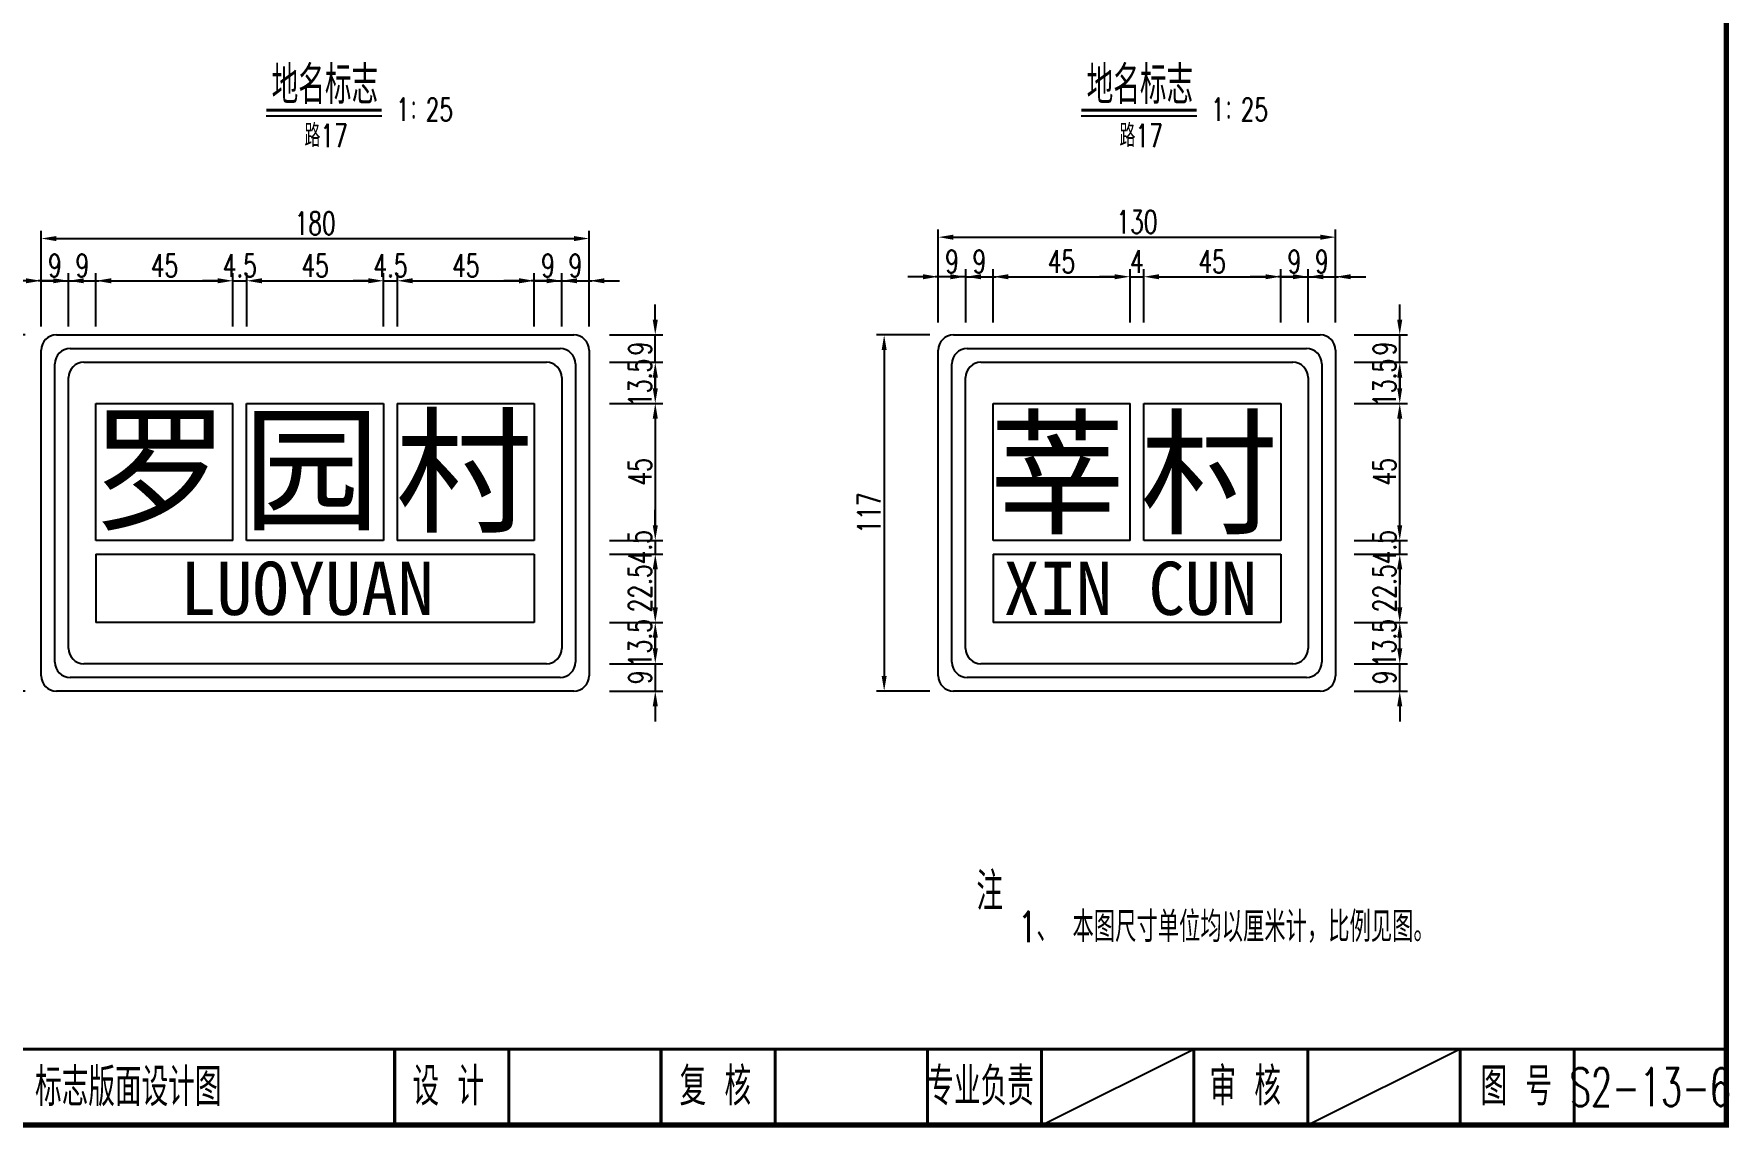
# Model space of a CAD drawing. Extents: x 9922 to 15217, y 1175 to 2938.
# Drawn here: x 13777.2 to 13999.9, y 1353.9 to 1497.5 of the extents above; entities that cross this region are included whole.
import ezdxf
from ezdxf.enums import TextEntityAlignment as Align

# ---------------------------------------------------------------- set-up
doc = ezdxf.new("R2010")
doc.units = 0
doc.header["$LTSCALE"] = 5
doc.header["$PDMODE"] = 32
doc.header["$PDSIZE"] = 0.3
doc.layers.get('0').update_dxf_attribs({"linetype": 'CONTINUOUS'})
doc.layers.get('DEFPOINTS').update_dxf_attribs({"linetype": 'CONTINUOUS'})
for name, color, linetype in [('交通标志', 7, 'CONTINUOUS'), ('图框', 7, 'CONTINUOUS'), ('尺寸标注', 4, 'CONTINUOUS'), ('文字', 7, 'CONTINUOUS'), ('文字字符', 7, 'CONTINUOUS'), ('文字框', 8, 'CONTINUOUS'), ('汉字', 7, 'CONTINUOUS')]:
    doc.layers.add(name, color=color, linetype=linetype)
doc.styles.add('ht', font='SIMHEI.TTF', dxfattribs={"width": 0.4})
doc.styles.get("Standard").update_dxf_attribs({"font": 'simplex1.shx', "width": 0.7, "bigfont": 'hztxt.shx'})
doc.dimstyles.new('比例1：25', dxfattribs={"dimtxt": 3, "dimasz": 2, "dimexe": 1, "dimexo": 1, "dimgap": 0.5, "dimtad": 1, "dimlfac": 2.5, "dimzin": 13, "dimdsep": 46, "dimtxsty": 'Standard', "dimcen": -0.09, "dimclrd": 256, "dimclre": 256, "dimclrt": 7, "dimaunit": 1, "dimadec": 0, "dimazin": 0, "dimtfac": 0.0005, "dimtix": 1, "dimtmove": 2, "dimatfit": 3, "dimfxl": 0, "dimtolj": 1, "dimtzin": 13, "dimarcsym": 0})

# ---------------------------------------------------------------- blocks, each defined once
blk = doc.blocks.new('series')
at = {"width": 0.75}
for tag, height, p in [('页码', 4, (-35, -19)), ('图名', 5, (-220, -282)), ('图号', 5, (-20, -282))]:
    blk.add_attdef(tag, text='', height=height, dxfattribs=at).set_placement(p, align=Align.MIDDLE_CENTER)
blk = doc.blocks.new('*D396')
at = {"layer": 'DEFPOINTS', "color": 0, "linetype": 'Continuous'}
for p in [(13780.15, 1457.96), (13770.06, 1411.16), (13780.15, 1411.16)]:
    blk.add_point(p, dxfattribs=at)
at = {"layer": '尺寸标注', "linetype": 'Continuous', "lineweight": -2}
for p, q in [((13776.06, 1457.96), (13769.06, 1457.96)), ((13770.06, 1455.96), (13770.06, 1413.16)), ((13776.06, 1411.16), (13769.06, 1411.16))]:
    blk.add_line(p, q, dxfattribs=at)
at = {"layer": '尺寸标注', "linetype": 'Continuous'}
for points in [[(13769.72, 1455.96), (13770.39, 1455.96), (13770.06, 1457.96)], [(13769.72, 1413.16), (13770.39, 1413.16), (13770.06, 1411.16)]]:
    blk.add_solid(points, dxfattribs=at)
at = {"layer": '尺寸标注', "color": 7, "linetype": 'Continuous', "insert": (13768.06, 1434.56), "char_height": 3, "attachment_point": 5, "rotation": 90}
blk.add_mtext('\\A1;117', dxfattribs=at)
blk = doc.blocks.new('*D397')
at = {"layer": 'DEFPOINTS', "color": 0, "linetype": 'Continuous'}
for p in [(13842.95, 1454.36), (13858.84, 1454.36), (13842.95, 1448.96)]:
    blk.add_point(p, dxfattribs=at)
at = {"layer": '尺寸标注', "linetype": 'Continuous', "lineweight": -2}
for p, q in [((13852.84, 1454.36), (13859.84, 1454.36)), ((13858.84, 1450.96), (13858.84, 1452.36)), ((13852.84, 1448.96), (13859.84, 1448.96))]:
    blk.add_line(p, q, dxfattribs=at)
at = {"layer": '尺寸标注', "linetype": 'Continuous'}
for points in [[(13858.51, 1452.36), (13859.18, 1452.36), (13858.84, 1454.36)], [(13858.51, 1450.96), (13859.18, 1450.96), (13858.84, 1448.96)]]:
    blk.add_solid(points, dxfattribs=at)
at = {"layer": '尺寸标注', "color": 7, "linetype": 'Continuous', "insert": (13856.84, 1451.66), "char_height": 3, "attachment_point": 5, "rotation": 90}
blk.add_mtext('\\A1;13.5', dxfattribs=at)
blk = doc.blocks.new('*D398')
at = {"layer": 'DEFPOINTS', "color": 0, "linetype": 'Continuous'}
for p in [(13842.99, 1457.96), (13858.84, 1457.96), (13842.99, 1454.36)]:
    blk.add_point(p, dxfattribs=at)
at = {"layer": '尺寸标注', "linetype": 'Continuous', "lineweight": -2}
for p, q in [((13858.84, 1459.96), (13858.84, 1461.96)), ((13852.84, 1457.96), (13859.84, 1457.96)), ((13858.84, 1454.36), (13858.84, 1457.96)), ((13852.84, 1454.36), (13859.84, 1454.36)), ((13858.84, 1452.36), (13858.84, 1450.36))]:
    blk.add_line(p, q, dxfattribs=at)
at = {"layer": '尺寸标注', "linetype": 'Continuous'}
for points in [[(13858.51, 1459.96), (13859.18, 1459.96), (13858.84, 1457.96)], [(13858.51, 1452.36), (13859.18, 1452.36), (13858.84, 1454.36)]]:
    blk.add_solid(points, dxfattribs=at)
at = {"layer": '尺寸标注', "color": 7, "linetype": 'Continuous', "insert": (13856.84, 1456.16), "char_height": 3, "attachment_point": 5, "rotation": 90}
blk.add_mtext('\\A1;9', dxfattribs=at)
blk = doc.blocks.new('*D399')
at = {"layer": 'DEFPOINTS', "color": 0, "linetype": 'Continuous'}
for p in [(13842.95, 1448.96), (13842.95, 1430.96), (13858.84, 1430.96)]:
    blk.add_point(p, dxfattribs=at)
at = {"layer": '尺寸标注', "linetype": 'Continuous', "lineweight": -2}
for p, q in [((13852.84, 1448.96), (13859.84, 1448.96)), ((13858.84, 1446.96), (13858.84, 1432.96)), ((13852.84, 1430.96), (13859.84, 1430.96))]:
    blk.add_line(p, q, dxfattribs=at)
at = {"layer": '尺寸标注', "linetype": 'Continuous'}
for points in [[(13858.51, 1446.96), (13859.18, 1446.96), (13858.84, 1448.96)], [(13858.51, 1432.96), (13859.18, 1432.96), (13858.84, 1430.96)]]:
    blk.add_solid(points, dxfattribs=at)
at = {"layer": '尺寸标注', "color": 7, "linetype": 'Continuous', "insert": (13856.84, 1439.96), "char_height": 3, "attachment_point": 5, "rotation": 90}
blk.add_mtext('\\A1;45', dxfattribs=at)
blk = doc.blocks.new('*D400')
at = {"layer": 'DEFPOINTS', "color": 0, "linetype": 'Continuous'}
for p in [(13842.95, 1430.96), (13842.95, 1429.16), (13858.84, 1429.16)]:
    blk.add_point(p, dxfattribs=at)
at = {"layer": '尺寸标注', "linetype": 'Continuous', "lineweight": -2}
for p, q in [((13858.84, 1432.96), (13858.84, 1434.96)), ((13852.84, 1430.96), (13859.84, 1430.96)), ((13858.84, 1430.96), (13858.84, 1429.16)), ((13852.84, 1429.16), (13859.84, 1429.16)), ((13858.84, 1427.16), (13858.84, 1425.16))]:
    blk.add_line(p, q, dxfattribs=at)
at = {"layer": '尺寸标注', "linetype": 'Continuous'}
for points in [[(13858.51, 1432.96), (13859.18, 1432.96), (13858.84, 1430.96)], [(13858.51, 1427.16), (13859.18, 1427.16), (13858.84, 1429.16)]]:
    blk.add_solid(points, dxfattribs=at)
at = {"layer": '尺寸标注', "color": 7, "linetype": 'Continuous', "insert": (13856.84, 1430.06), "char_height": 3, "attachment_point": 5, "rotation": 90}
blk.add_mtext('\\A1;4.5', dxfattribs=at)
blk = doc.blocks.new('*D401')
at = {"layer": 'DEFPOINTS', "color": 0, "linetype": 'Continuous'}
for p in [(13842.95, 1429.16), (13842.95, 1420.16), (13858.84, 1420.16)]:
    blk.add_point(p, dxfattribs=at)
at = {"layer": '尺寸标注', "linetype": 'Continuous', "lineweight": -2}
for p, q in [((13852.84, 1429.16), (13859.84, 1429.16)), ((13858.84, 1427.16), (13858.84, 1422.16)), ((13852.84, 1420.16), (13859.84, 1420.16))]:
    blk.add_line(p, q, dxfattribs=at)
at = {"layer": '尺寸标注', "linetype": 'Continuous'}
for points in [[(13858.51, 1427.16), (13859.18, 1427.16), (13858.84, 1429.16)], [(13858.51, 1422.16), (13859.18, 1422.16), (13858.84, 1420.16)]]:
    blk.add_solid(points, dxfattribs=at)
at = {"layer": '尺寸标注', "color": 7, "linetype": 'Continuous', "insert": (13856.84, 1424.66), "char_height": 3, "attachment_point": 5, "rotation": 90}
blk.add_mtext('\\A1;22.5', dxfattribs=at)
blk = doc.blocks.new('*D402')
at = {"layer": 'DEFPOINTS', "color": 0, "linetype": 'Continuous'}
for p in [(13842.95, 1420.16), (13842.95, 1414.76), (13858.84, 1414.76)]:
    blk.add_point(p, dxfattribs=at)
at = {"layer": '尺寸标注', "linetype": 'Continuous', "lineweight": -2}
for p, q in [((13852.84, 1420.16), (13859.84, 1420.16)), ((13858.84, 1418.16), (13858.84, 1416.76)), ((13852.84, 1414.76), (13859.84, 1414.76))]:
    blk.add_line(p, q, dxfattribs=at)
at = {"layer": '尺寸标注', "linetype": 'Continuous'}
for points in [[(13858.51, 1418.16), (13859.18, 1418.16), (13858.84, 1420.16)], [(13858.51, 1416.76), (13859.18, 1416.76), (13858.84, 1414.76)]]:
    blk.add_solid(points, dxfattribs=at)
at = {"layer": '尺寸标注', "color": 7, "linetype": 'Continuous', "insert": (13856.84, 1417.46), "char_height": 3, "attachment_point": 5, "rotation": 90}
blk.add_mtext('\\A1;13.5', dxfattribs=at)
blk = doc.blocks.new('*D403')
at = {"layer": 'DEFPOINTS', "color": 0, "linetype": 'Continuous'}
for p in [(13843.07, 1414.76), (13843.07, 1411.16), (13858.84, 1411.16)]:
    blk.add_point(p, dxfattribs=at)
at = {"layer": '尺寸标注', "linetype": 'Continuous', "lineweight": -2}
for p, q in [((13858.84, 1416.76), (13858.84, 1418.76)), ((13852.84, 1414.76), (13859.84, 1414.76)), ((13858.84, 1414.76), (13858.84, 1411.16)), ((13852.84, 1411.16), (13859.84, 1411.16)), ((13858.84, 1409.16), (13858.84, 1407.16))]:
    blk.add_line(p, q, dxfattribs=at)
at = {"layer": '尺寸标注', "linetype": 'Continuous'}
for points in [[(13858.51, 1416.76), (13859.18, 1416.76), (13858.84, 1414.76)], [(13858.51, 1409.16), (13859.18, 1409.16), (13858.84, 1411.16)]]:
    blk.add_solid(points, dxfattribs=at)
at = {"layer": '尺寸标注', "color": 7, "linetype": 'Continuous', "insert": (13856.84, 1412.96), "char_height": 3, "attachment_point": 5, "rotation": 90}
blk.add_mtext('\\A1;9', dxfattribs=at)
blk = doc.blocks.new('*D404')
at = {"layer": 'DEFPOINTS', "color": 0, "linetype": 'Continuous'}
for p in [(13781.75, 1465.07), (13778.15, 1448.96), (13781.75, 1448.96)]:
    blk.add_point(p, dxfattribs=at)
at = {"layer": '尺寸标注', "linetype": 'Continuous', "lineweight": -2}
for p, q in [((13778.15, 1459.07), (13778.15, 1466.07)), ((13781.75, 1459.07), (13781.75, 1466.07)), ((13776.15, 1465.07), (13774.15, 1465.07)), ((13778.15, 1465.07), (13781.75, 1465.07)), ((13783.75, 1465.07), (13785.75, 1465.07))]:
    blk.add_line(p, q, dxfattribs=at)
at = {"layer": '尺寸标注', "linetype": 'Continuous'}
for points in [[(13776.15, 1465.4), (13776.15, 1464.74), (13778.15, 1465.07)], [(13783.75, 1465.4), (13783.75, 1464.74), (13781.75, 1465.07)]]:
    blk.add_solid(points, dxfattribs=at)
at = {"layer": '尺寸标注', "color": 7, "linetype": 'Continuous', "insert": (13779.95, 1467.07), "char_height": 3, "attachment_point": 5}
blk.add_mtext('\\A1;9', dxfattribs=at)
blk = doc.blocks.new('*D405')
at = {"layer": 'DEFPOINTS', "color": 0, "linetype": 'Continuous'}
for p in [(13785.35, 1465.07), (13781.75, 1449.05), (13785.35, 1448.96)]:
    blk.add_point(p, dxfattribs=at)
at = {"layer": '尺寸标注', "linetype": 'Continuous', "lineweight": -2}
for p, q in [((13781.75, 1459.07), (13781.75, 1466.07)), ((13785.35, 1459.07), (13785.35, 1466.07)), ((13779.75, 1465.07), (13777.75, 1465.07)), ((13781.75, 1465.07), (13785.35, 1465.07)), ((13787.35, 1465.07), (13789.35, 1465.07))]:
    blk.add_line(p, q, dxfattribs=at)
at = {"layer": '尺寸标注', "linetype": 'Continuous'}
for points in [[(13779.75, 1465.4), (13779.75, 1464.74), (13781.75, 1465.07)], [(13787.35, 1465.4), (13787.35, 1464.74), (13785.35, 1465.07)]]:
    blk.add_solid(points, dxfattribs=at)
at = {"layer": '尺寸标注', "color": 7, "linetype": 'Continuous', "insert": (13783.55, 1467.07), "char_height": 3, "attachment_point": 5}
blk.add_mtext('\\A1;9', dxfattribs=at)
blk = doc.blocks.new('*D406')
at = {"layer": 'DEFPOINTS', "color": 0, "linetype": 'Continuous'}
for p in [(13803.35, 1465.07), (13785.35, 1448.96), (13803.35, 1448.96)]:
    blk.add_point(p, dxfattribs=at)
at = {"layer": '尺寸标注', "linetype": 'Continuous', "lineweight": -2}
for p, q in [((13785.35, 1459.07), (13785.35, 1466.07)), ((13803.35, 1459.07), (13803.35, 1466.07)), ((13787.35, 1465.07), (13801.35, 1465.07))]:
    blk.add_line(p, q, dxfattribs=at)
at = {"layer": '尺寸标注', "linetype": 'Continuous'}
for points in [[(13787.35, 1465.4), (13787.35, 1464.74), (13785.35, 1465.07)], [(13801.35, 1465.4), (13801.35, 1464.74), (13803.35, 1465.07)]]:
    blk.add_solid(points, dxfattribs=at)
at = {"layer": '尺寸标注', "color": 7, "linetype": 'Continuous', "insert": (13794.35, 1467.07), "char_height": 3, "attachment_point": 5}
blk.add_mtext('\\A1;45', dxfattribs=at)
blk = doc.blocks.new('*D407')
at = {"layer": 'DEFPOINTS', "color": 0, "linetype": 'Continuous'}
for p in [(13805.15, 1465.07), (13803.35, 1448.96), (13805.15, 1448.96)]:
    blk.add_point(p, dxfattribs=at)
at = {"layer": '尺寸标注', "linetype": 'Continuous', "lineweight": -2}
for p, q in [((13803.35, 1459.07), (13803.35, 1466.07)), ((13805.15, 1459.07), (13805.15, 1466.07)), ((13801.35, 1465.07), (13799.35, 1465.07)), ((13803.35, 1465.07), (13805.15, 1465.07)), ((13807.15, 1465.07), (13809.15, 1465.07))]:
    blk.add_line(p, q, dxfattribs=at)
at = {"layer": '尺寸标注', "linetype": 'Continuous'}
for points in [[(13801.35, 1465.4), (13801.35, 1464.74), (13803.35, 1465.07)], [(13807.15, 1465.4), (13807.15, 1464.74), (13805.15, 1465.07)]]:
    blk.add_solid(points, dxfattribs=at)
at = {"layer": '尺寸标注', "color": 7, "linetype": 'Continuous', "insert": (13804.25, 1467.07), "char_height": 3, "attachment_point": 5}
blk.add_mtext('\\A1;4.5', dxfattribs=at)
blk = doc.blocks.new('*D408')
at = {"layer": 'DEFPOINTS', "color": 0, "linetype": 'Continuous'}
for p in [(13823.15, 1465.07), (13805.15, 1448.96), (13823.15, 1448.96)]:
    blk.add_point(p, dxfattribs=at)
at = {"layer": '尺寸标注', "linetype": 'Continuous', "lineweight": -2}
for p, q in [((13805.15, 1459.07), (13805.15, 1466.07)), ((13823.15, 1459.07), (13823.15, 1466.07)), ((13807.15, 1465.07), (13821.15, 1465.07))]:
    blk.add_line(p, q, dxfattribs=at)
at = {"layer": '尺寸标注', "linetype": 'Continuous'}
for points in [[(13807.15, 1465.4), (13807.15, 1464.74), (13805.15, 1465.07)], [(13821.15, 1465.4), (13821.15, 1464.74), (13823.15, 1465.07)]]:
    blk.add_solid(points, dxfattribs=at)
at = {"layer": '尺寸标注', "color": 7, "linetype": 'Continuous', "insert": (13814.15, 1467.07), "char_height": 3, "attachment_point": 5}
blk.add_mtext('\\A1;45', dxfattribs=at)
blk = doc.blocks.new('*D409')
at = {"layer": 'DEFPOINTS', "color": 0, "linetype": 'Continuous'}
for p in [(13824.95, 1465.07), (13823.15, 1448.96), (13824.95, 1448.96)]:
    blk.add_point(p, dxfattribs=at)
at = {"layer": '尺寸标注', "linetype": 'Continuous', "lineweight": -2}
for p, q in [((13823.15, 1459.07), (13823.15, 1466.07)), ((13824.95, 1459.07), (13824.95, 1466.07)), ((13821.15, 1465.07), (13819.15, 1465.07)), ((13823.15, 1465.07), (13824.95, 1465.07)), ((13826.95, 1465.07), (13828.95, 1465.07))]:
    blk.add_line(p, q, dxfattribs=at)
at = {"layer": '尺寸标注', "linetype": 'Continuous'}
for points in [[(13821.15, 1465.4), (13821.15, 1464.74), (13823.15, 1465.07)], [(13826.95, 1465.4), (13826.95, 1464.74), (13824.95, 1465.07)]]:
    blk.add_solid(points, dxfattribs=at)
at = {"layer": '尺寸标注', "color": 7, "linetype": 'Continuous', "insert": (13824.05, 1467.07), "char_height": 3, "attachment_point": 5}
blk.add_mtext('\\A1;4.5', dxfattribs=at)
blk = doc.blocks.new('*D410')
at = {"layer": 'DEFPOINTS', "color": 0, "linetype": 'Continuous'}
for p in [(13842.95, 1465.07), (13824.95, 1448.96), (13842.95, 1448.96)]:
    blk.add_point(p, dxfattribs=at)
at = {"layer": '尺寸标注', "linetype": 'Continuous', "lineweight": -2}
for p, q in [((13824.95, 1459.07), (13824.95, 1466.07)), ((13842.95, 1459.07), (13842.95, 1466.07)), ((13826.95, 1465.07), (13840.95, 1465.07))]:
    blk.add_line(p, q, dxfattribs=at)
at = {"layer": '尺寸标注', "linetype": 'Continuous'}
for points in [[(13826.95, 1465.4), (13826.95, 1464.74), (13824.95, 1465.07)], [(13840.95, 1465.4), (13840.95, 1464.74), (13842.95, 1465.07)]]:
    blk.add_solid(points, dxfattribs=at)
at = {"layer": '尺寸标注', "color": 7, "linetype": 'Continuous', "insert": (13833.95, 1467.07), "char_height": 3, "attachment_point": 5}
blk.add_mtext('\\A1;45', dxfattribs=at)
blk = doc.blocks.new('*D411')
at = {"layer": 'DEFPOINTS', "color": 0, "linetype": 'Continuous'}
for p in [(13846.55, 1465.07), (13842.95, 1448.96), (13846.55, 1448.96)]:
    blk.add_point(p, dxfattribs=at)
at = {"layer": '尺寸标注', "linetype": 'Continuous', "lineweight": -2}
for p, q in [((13842.95, 1459.07), (13842.95, 1466.07)), ((13846.55, 1459.07), (13846.55, 1466.07)), ((13840.95, 1465.07), (13838.95, 1465.07)), ((13842.95, 1465.07), (13846.55, 1465.07)), ((13848.55, 1465.07), (13850.55, 1465.07))]:
    blk.add_line(p, q, dxfattribs=at)
at = {"layer": '尺寸标注', "linetype": 'Continuous'}
for points in [[(13840.95, 1465.4), (13840.95, 1464.74), (13842.95, 1465.07)], [(13848.55, 1465.4), (13848.55, 1464.74), (13846.55, 1465.07)]]:
    blk.add_solid(points, dxfattribs=at)
at = {"layer": '尺寸标注', "color": 7, "linetype": 'Continuous', "insert": (13844.75, 1467.07), "char_height": 3, "attachment_point": 5}
blk.add_mtext('\\A1;9', dxfattribs=at)
blk = doc.blocks.new('*D412')
at = {"layer": 'DEFPOINTS', "color": 0, "linetype": 'Continuous'}
for p in [(13850.15, 1465.07), (13846.55, 1448.82), (13850.15, 1448.82)]:
    blk.add_point(p, dxfattribs=at)
at = {"layer": '尺寸标注', "linetype": 'Continuous', "lineweight": -2}
for p, q in [((13846.55, 1459.07), (13846.55, 1466.07)), ((13850.15, 1459.07), (13850.15, 1466.07)), ((13844.55, 1465.07), (13842.55, 1465.07)), ((13846.55, 1465.07), (13850.15, 1465.07)), ((13852.15, 1465.07), (13854.15, 1465.07))]:
    blk.add_line(p, q, dxfattribs=at)
at = {"layer": '尺寸标注', "linetype": 'Continuous'}
for points in [[(13844.55, 1465.4), (13844.55, 1464.74), (13846.55, 1465.07)], [(13852.15, 1465.4), (13852.15, 1464.74), (13850.15, 1465.07)]]:
    blk.add_solid(points, dxfattribs=at)
at = {"layer": '尺寸标注', "color": 7, "linetype": 'Continuous', "insert": (13848.35, 1467.07), "char_height": 3, "attachment_point": 5}
blk.add_mtext('\\A1;9', dxfattribs=at)
blk = doc.blocks.new('*D413')
at = {"layer": 'DEFPOINTS', "color": 0, "linetype": 'Continuous'}
for p in [(13850.15, 1470.62), (13778.15, 1448.98), (13850.15, 1448.98)]:
    blk.add_point(p, dxfattribs=at)
at = {"layer": '尺寸标注', "linetype": 'Continuous', "lineweight": -2}
for p, q in [((13778.15, 1464.62), (13778.15, 1471.62)), ((13780.15, 1470.62), (13848.15, 1470.62)), ((13850.15, 1464.62), (13850.15, 1471.62))]:
    blk.add_line(p, q, dxfattribs=at)
at = {"layer": '尺寸标注', "linetype": 'Continuous'}
for points in [[(13780.15, 1470.95), (13780.15, 1470.28), (13778.15, 1470.62)], [(13848.15, 1470.95), (13848.15, 1470.28), (13850.15, 1470.62)]]:
    blk.add_solid(points, dxfattribs=at)
at = {"layer": '尺寸标注', "color": 7, "linetype": 'Continuous', "insert": (13814.15, 1472.62), "char_height": 3, "attachment_point": 5}
blk.add_mtext('\\A1;180', dxfattribs=at)
blk = doc.blocks.new('*D414')
at = {"layer": 'DEFPOINTS', "color": 0, "linetype": 'Continuous'}
for p in [(13898.03, 1457.96), (13888.92, 1411.16), (13898.03, 1411.16)]:
    blk.add_point(p, dxfattribs=at)
at = {"layer": '尺寸标注', "linetype": 'Continuous', "lineweight": -2}
for p, q in [((13894.92, 1457.96), (13887.92, 1457.96)), ((13888.92, 1455.96), (13888.92, 1413.16)), ((13894.92, 1411.16), (13887.92, 1411.16))]:
    blk.add_line(p, q, dxfattribs=at)
at = {"layer": '尺寸标注', "linetype": 'Continuous'}
for points in [[(13888.59, 1455.96), (13889.25, 1455.96), (13888.92, 1457.96)], [(13888.59, 1413.16), (13889.25, 1413.16), (13888.92, 1411.16)]]:
    blk.add_solid(points, dxfattribs=at)
at = {"layer": '尺寸标注', "color": 7, "linetype": 'Continuous', "insert": (13886.92, 1434.56), "char_height": 3, "attachment_point": 5, "rotation": 90}
blk.add_mtext('\\A1;117', dxfattribs=at)
blk = doc.blocks.new('*D415')
at = {"layer": 'DEFPOINTS', "color": 0, "linetype": 'Continuous'}
for p in [(13896.03, 1465.6), (13896.03, 1452.36), (13899.63, 1452.36)]:
    blk.add_point(p, dxfattribs=at)
at = {"layer": '尺寸标注', "linetype": 'Continuous', "lineweight": -2}
for p, q in [((13896.03, 1459.6), (13896.03, 1466.6)), ((13899.63, 1459.6), (13899.63, 1466.6)), ((13894.03, 1465.6), (13892.03, 1465.6)), ((13899.63, 1465.6), (13896.03, 1465.6)), ((13901.63, 1465.6), (13903.63, 1465.6))]:
    blk.add_line(p, q, dxfattribs=at)
at = {"layer": '尺寸标注', "linetype": 'Continuous'}
for points in [[(13894.03, 1465.93), (13894.03, 1465.27), (13896.03, 1465.6)], [(13901.63, 1465.93), (13901.63, 1465.27), (13899.63, 1465.6)]]:
    blk.add_solid(points, dxfattribs=at)
at = {"layer": '尺寸标注', "color": 7, "linetype": 'Continuous', "insert": (13897.83, 1467.6), "char_height": 3, "attachment_point": 5}
blk.add_mtext('\\A1;9', dxfattribs=at)
blk = doc.blocks.new('*D416')
at = {"layer": 'DEFPOINTS', "color": 0, "linetype": 'Continuous'}
for p in [(13903.23, 1465.6), (13899.63, 1448.79), (13903.23, 1448.79)]:
    blk.add_point(p, dxfattribs=at)
at = {"layer": '尺寸标注', "linetype": 'Continuous', "lineweight": -2}
for p, q in [((13899.63, 1459.6), (13899.63, 1466.6)), ((13903.23, 1459.6), (13903.23, 1466.6)), ((13897.63, 1465.6), (13895.63, 1465.6)), ((13899.63, 1465.6), (13903.23, 1465.6)), ((13905.23, 1465.6), (13907.23, 1465.6))]:
    blk.add_line(p, q, dxfattribs=at)
at = {"layer": '尺寸标注', "linetype": 'Continuous'}
for points in [[(13897.63, 1465.93), (13897.63, 1465.27), (13899.63, 1465.6)], [(13905.23, 1465.93), (13905.23, 1465.27), (13903.23, 1465.6)]]:
    blk.add_solid(points, dxfattribs=at)
at = {"layer": '尺寸标注', "color": 7, "linetype": 'Continuous', "insert": (13901.43, 1467.6), "char_height": 3, "attachment_point": 5}
blk.add_mtext('\\A1;9', dxfattribs=at)
blk = doc.blocks.new('*D417')
at = {"layer": 'DEFPOINTS', "color": 0, "linetype": 'Continuous'}
for p in [(13921.23, 1465.6), (13903.23, 1448.96), (13921.23, 1448.96)]:
    blk.add_point(p, dxfattribs=at)
at = {"layer": '尺寸标注', "linetype": 'Continuous', "lineweight": -2}
for p, q in [((13903.23, 1459.6), (13903.23, 1466.6)), ((13921.23, 1459.6), (13921.23, 1466.6)), ((13905.23, 1465.6), (13919.23, 1465.6))]:
    blk.add_line(p, q, dxfattribs=at)
at = {"layer": '尺寸标注', "linetype": 'Continuous'}
for points in [[(13905.23, 1465.93), (13905.23, 1465.27), (13903.23, 1465.6)], [(13919.23, 1465.93), (13919.23, 1465.27), (13921.23, 1465.6)]]:
    blk.add_solid(points, dxfattribs=at)
at = {"layer": '尺寸标注', "color": 7, "linetype": 'Continuous', "insert": (13912.23, 1467.6), "char_height": 3, "attachment_point": 5}
blk.add_mtext('\\A1;45', dxfattribs=at)
blk = doc.blocks.new('*D418')
at = {"layer": 'DEFPOINTS', "color": 0, "linetype": 'Continuous'}
for p in [(13923.03, 1465.6), (13921.23, 1448.96), (13923.03, 1448.96)]:
    blk.add_point(p, dxfattribs=at)
at = {"layer": '尺寸标注', "linetype": 'Continuous', "lineweight": -2}
for p, q in [((13921.23, 1459.6), (13921.23, 1466.6)), ((13923.03, 1459.6), (13923.03, 1466.6)), ((13919.23, 1465.6), (13917.23, 1465.6)), ((13921.23, 1465.6), (13923.03, 1465.6)), ((13925.03, 1465.6), (13927.03, 1465.6))]:
    blk.add_line(p, q, dxfattribs=at)
at = {"layer": '尺寸标注', "linetype": 'Continuous'}
for points in [[(13919.23, 1465.93), (13919.23, 1465.27), (13921.23, 1465.6)], [(13925.03, 1465.93), (13925.03, 1465.27), (13923.03, 1465.6)]]:
    blk.add_solid(points, dxfattribs=at)
at = {"layer": '尺寸标注', "color": 7, "linetype": 'Continuous', "insert": (13922.13, 1467.6), "char_height": 3, "attachment_point": 5}
blk.add_mtext('\\A1;4', dxfattribs=at)
blk = doc.blocks.new('*D419')
at = {"layer": 'DEFPOINTS', "color": 0, "linetype": 'Continuous'}
for p in [(13941.03, 1465.6), (13923.03, 1448.96), (13941.03, 1448.96)]:
    blk.add_point(p, dxfattribs=at)
at = {"layer": '尺寸标注', "linetype": 'Continuous', "lineweight": -2}
for p, q in [((13923.03, 1459.6), (13923.03, 1466.6)), ((13941.03, 1459.6), (13941.03, 1466.6)), ((13925.03, 1465.6), (13939.03, 1465.6))]:
    blk.add_line(p, q, dxfattribs=at)
at = {"layer": '尺寸标注', "linetype": 'Continuous'}
for points in [[(13925.03, 1465.93), (13925.03, 1465.27), (13923.03, 1465.6)], [(13939.03, 1465.93), (13939.03, 1465.27), (13941.03, 1465.6)]]:
    blk.add_solid(points, dxfattribs=at)
at = {"layer": '尺寸标注', "color": 7, "linetype": 'Continuous', "insert": (13932.03, 1467.6), "char_height": 3, "attachment_point": 5}
blk.add_mtext('\\A1;45', dxfattribs=at)
blk = doc.blocks.new('*D420')
at = {"layer": 'DEFPOINTS', "color": 0, "linetype": 'Continuous'}
for p in [(13944.63, 1465.6), (13941.03, 1448.96), (13944.63, 1448.96)]:
    blk.add_point(p, dxfattribs=at)
at = {"layer": '尺寸标注', "linetype": 'Continuous', "lineweight": -2}
for p, q in [((13941.03, 1459.6), (13941.03, 1466.6)), ((13944.63, 1459.6), (13944.63, 1466.6)), ((13939.03, 1465.6), (13937.03, 1465.6)), ((13941.03, 1465.6), (13944.63, 1465.6)), ((13946.63, 1465.6), (13948.63, 1465.6))]:
    blk.add_line(p, q, dxfattribs=at)
at = {"layer": '尺寸标注', "linetype": 'Continuous'}
for points in [[(13939.03, 1465.93), (13939.03, 1465.27), (13941.03, 1465.6)], [(13946.63, 1465.93), (13946.63, 1465.27), (13944.63, 1465.6)]]:
    blk.add_solid(points, dxfattribs=at)
at = {"layer": '尺寸标注', "color": 7, "linetype": 'Continuous', "insert": (13942.83, 1467.6), "char_height": 3, "attachment_point": 5}
blk.add_mtext('\\A1;9', dxfattribs=at)
blk = doc.blocks.new('*D421')
at = {"layer": 'DEFPOINTS', "color": 0, "linetype": 'Continuous'}
for p in [(13948.23, 1465.6), (13944.63, 1448.86), (13948.23, 1448.86)]:
    blk.add_point(p, dxfattribs=at)
at = {"layer": '尺寸标注', "linetype": 'Continuous', "lineweight": -2}
for p, q in [((13944.63, 1459.6), (13944.63, 1466.6)), ((13948.23, 1459.6), (13948.23, 1466.6)), ((13942.63, 1465.6), (13940.63, 1465.6)), ((13944.63, 1465.6), (13948.23, 1465.6)), ((13950.23, 1465.6), (13952.23, 1465.6))]:
    blk.add_line(p, q, dxfattribs=at)
at = {"layer": '尺寸标注', "linetype": 'Continuous'}
for points in [[(13942.63, 1465.93), (13942.63, 1465.27), (13944.63, 1465.6)], [(13950.23, 1465.93), (13950.23, 1465.27), (13948.23, 1465.6)]]:
    blk.add_solid(points, dxfattribs=at)
at = {"layer": '尺寸标注', "color": 7, "linetype": 'Continuous', "insert": (13946.43, 1467.6), "char_height": 3, "attachment_point": 5}
blk.add_mtext('\\A1;9', dxfattribs=at)
blk = doc.blocks.new('*D422')
at = {"layer": 'DEFPOINTS', "color": 0, "linetype": 'Continuous'}
for p in [(13948.23, 1470.8), (13896.03, 1455.96), (13948.23, 1455.96)]:
    blk.add_point(p, dxfattribs=at)
at = {"layer": '尺寸标注', "linetype": 'Continuous', "lineweight": -2}
for p, q in [((13896.03, 1464.8), (13896.03, 1471.8)), ((13898.03, 1470.8), (13946.23, 1470.8)), ((13948.23, 1464.8), (13948.23, 1471.8))]:
    blk.add_line(p, q, dxfattribs=at)
at = {"layer": '尺寸标注', "linetype": 'Continuous'}
for points in [[(13898.03, 1471.13), (13898.03, 1470.46), (13896.03, 1470.8)], [(13946.23, 1471.13), (13946.23, 1470.46), (13948.23, 1470.8)]]:
    blk.add_solid(points, dxfattribs=at)
at = {"layer": '尺寸标注', "color": 7, "linetype": 'Continuous', "insert": (13922.13, 1472.8), "char_height": 3, "attachment_point": 5}
blk.add_mtext('\\A1;130', dxfattribs=at)
blk = doc.blocks.new('*D278')
at = {"layer": 'DEFPOINTS', "color": 0, "linetype": 'Continuous'}
for p in [(13942.63, 1414.76), (13956.67, 1414.76), (13946.23, 1411.16)]:
    blk.add_point(p, dxfattribs=at)
at = {"layer": '尺寸标注', "linetype": 'Continuous', "lineweight": -2}
for p, q in [((13956.67, 1416.76), (13956.67, 1418.76)), ((13950.67, 1414.76), (13957.67, 1414.76)), ((13956.67, 1411.16), (13956.67, 1414.76)), ((13950.67, 1411.16), (13957.67, 1411.16)), ((13956.67, 1409.16), (13956.67, 1407.16))]:
    blk.add_line(p, q, dxfattribs=at)
at = {"layer": '尺寸标注', "linetype": 'Continuous'}
for points in [[(13956.33, 1416.76), (13957, 1416.76), (13956.67, 1414.76)], [(13956.33, 1409.16), (13957, 1409.16), (13956.67, 1411.16)]]:
    blk.add_solid(points, dxfattribs=at)
at = {"layer": '尺寸标注', "color": 7, "linetype": 'Continuous', "insert": (13954.67, 1412.96), "char_height": 3, "attachment_point": 5, "rotation": 90}
blk.add_mtext('\\A1;9', dxfattribs=at)
blk = doc.blocks.new('*D279')
at = {"layer": 'DEFPOINTS', "color": 0, "linetype": 'Continuous'}
for p in [(13941.03, 1420.16), (13956.67, 1420.16), (13942.63, 1414.76)]:
    blk.add_point(p, dxfattribs=at)
at = {"layer": '尺寸标注', "linetype": 'Continuous', "lineweight": -2}
for p, q in [((13950.67, 1420.16), (13957.67, 1420.16)), ((13956.67, 1416.76), (13956.67, 1418.16)), ((13950.67, 1414.76), (13957.67, 1414.76))]:
    blk.add_line(p, q, dxfattribs=at)
at = {"layer": '尺寸标注', "linetype": 'Continuous'}
for points in [[(13956.33, 1418.16), (13957, 1418.16), (13956.67, 1420.16)], [(13956.33, 1416.76), (13957, 1416.76), (13956.67, 1414.76)]]:
    blk.add_solid(points, dxfattribs=at)
at = {"layer": '尺寸标注', "color": 7, "linetype": 'Continuous', "insert": (13954.67, 1417.46), "char_height": 3, "attachment_point": 5, "rotation": 90}
blk.add_mtext('\\A1;13.5', dxfattribs=at)
blk = doc.blocks.new('*D280')
at = {"layer": 'DEFPOINTS', "color": 0, "linetype": 'Continuous'}
for p in [(13941.03, 1429.16), (13956.67, 1429.16), (13941.03, 1420.16)]:
    blk.add_point(p, dxfattribs=at)
at = {"layer": '尺寸标注', "linetype": 'Continuous', "lineweight": -2}
for p, q in [((13950.67, 1429.16), (13957.67, 1429.16)), ((13956.67, 1422.16), (13956.67, 1427.16)), ((13950.67, 1420.16), (13957.67, 1420.16))]:
    blk.add_line(p, q, dxfattribs=at)
at = {"layer": '尺寸标注', "linetype": 'Continuous'}
for points in [[(13956.33, 1427.16), (13957, 1427.16), (13956.67, 1429.16)], [(13956.33, 1422.16), (13957, 1422.16), (13956.67, 1420.16)]]:
    blk.add_solid(points, dxfattribs=at)
at = {"layer": '尺寸标注', "color": 7, "linetype": 'Continuous', "insert": (13954.67, 1424.66), "char_height": 3, "attachment_point": 5, "rotation": 90}
blk.add_mtext('\\A1;22.5', dxfattribs=at)
blk = doc.blocks.new('*D281')
at = {"layer": 'DEFPOINTS', "color": 0, "linetype": 'Continuous'}
for p in [(13941.03, 1430.96), (13956.67, 1430.96), (13941.03, 1429.16)]:
    blk.add_point(p, dxfattribs=at)
at = {"layer": '尺寸标注', "linetype": 'Continuous', "lineweight": -2}
for p, q in [((13956.67, 1432.96), (13956.67, 1434.96)), ((13950.67, 1430.96), (13957.67, 1430.96)), ((13956.67, 1429.16), (13956.67, 1430.96)), ((13950.67, 1429.16), (13957.67, 1429.16)), ((13956.67, 1427.16), (13956.67, 1425.16))]:
    blk.add_line(p, q, dxfattribs=at)
at = {"layer": '尺寸标注', "linetype": 'Continuous'}
for points in [[(13956.33, 1432.96), (13957, 1432.96), (13956.67, 1430.96)], [(13956.33, 1427.16), (13957, 1427.16), (13956.67, 1429.16)]]:
    blk.add_solid(points, dxfattribs=at)
at = {"layer": '尺寸标注', "color": 7, "linetype": 'Continuous', "insert": (13954.67, 1430.06), "char_height": 3, "attachment_point": 5, "rotation": 90}
blk.add_mtext('\\A1;4.5', dxfattribs=at)
blk = doc.blocks.new('*D282')
at = {"layer": 'DEFPOINTS', "color": 0, "linetype": 'Continuous'}
for p in [(13941.03, 1448.96), (13956.67, 1448.96), (13941.03, 1430.96)]:
    blk.add_point(p, dxfattribs=at)
at = {"layer": '尺寸标注', "linetype": 'Continuous', "lineweight": -2}
for p, q in [((13950.67, 1448.96), (13957.67, 1448.96)), ((13956.67, 1432.96), (13956.67, 1446.96)), ((13950.67, 1430.96), (13957.67, 1430.96))]:
    blk.add_line(p, q, dxfattribs=at)
at = {"layer": '尺寸标注', "linetype": 'Continuous'}
for points in [[(13956.33, 1446.96), (13957, 1446.96), (13956.67, 1448.96)], [(13956.33, 1432.96), (13957, 1432.96), (13956.67, 1430.96)]]:
    blk.add_solid(points, dxfattribs=at)
at = {"layer": '尺寸标注', "color": 7, "linetype": 'Continuous', "insert": (13954.67, 1439.96), "char_height": 3, "attachment_point": 5, "rotation": 90}
blk.add_mtext('\\A1;45', dxfattribs=at)
blk = doc.blocks.new('*D283')
at = {"layer": 'DEFPOINTS', "color": 0, "linetype": 'Continuous'}
for p in [(13942.63, 1454.36), (13956.67, 1454.36), (13941.03, 1448.96)]:
    blk.add_point(p, dxfattribs=at)
at = {"layer": '尺寸标注', "linetype": 'Continuous', "lineweight": -2}
for p, q in [((13950.67, 1454.36), (13957.67, 1454.36)), ((13956.67, 1450.96), (13956.67, 1452.36)), ((13950.67, 1448.96), (13957.67, 1448.96))]:
    blk.add_line(p, q, dxfattribs=at)
at = {"layer": '尺寸标注', "linetype": 'Continuous'}
for points in [[(13956.33, 1452.36), (13957, 1452.36), (13956.67, 1454.36)], [(13956.33, 1450.96), (13957, 1450.96), (13956.67, 1448.96)]]:
    blk.add_solid(points, dxfattribs=at)
at = {"layer": '尺寸标注', "color": 7, "linetype": 'Continuous', "insert": (13954.67, 1451.66), "char_height": 3, "attachment_point": 5, "rotation": 90}
blk.add_mtext('\\A1;13.5', dxfattribs=at)
blk = doc.blocks.new('*D284')
at = {"layer": 'DEFPOINTS', "color": 0, "linetype": 'Continuous'}
for p in [(13946.23, 1457.96), (13956.67, 1457.96), (13942.63, 1454.36)]:
    blk.add_point(p, dxfattribs=at)
at = {"layer": '尺寸标注', "linetype": 'Continuous', "lineweight": -2}
for p, q in [((13956.67, 1459.96), (13956.67, 1461.96)), ((13950.67, 1457.96), (13957.67, 1457.96)), ((13956.67, 1454.36), (13956.67, 1457.96)), ((13950.67, 1454.36), (13957.67, 1454.36)), ((13956.67, 1452.36), (13956.67, 1450.36))]:
    blk.add_line(p, q, dxfattribs=at)
at = {"layer": '尺寸标注', "linetype": 'Continuous'}
for points in [[(13956.33, 1459.96), (13957, 1459.96), (13956.67, 1457.96)], [(13956.33, 1452.36), (13957, 1452.36), (13956.67, 1454.36)]]:
    blk.add_solid(points, dxfattribs=at)
at = {"layer": '尺寸标注', "color": 7, "linetype": 'Continuous', "insert": (13954.67, 1456.16), "char_height": 3, "attachment_point": 5, "rotation": 90}
blk.add_mtext('\\A1;9', dxfattribs=at)

msp = doc.modelspace()

# ---------------------------------------------------------------- linework, layer by layer
at = {"layer": '交通标志', "linetype": 'Continuous'}
for p, q in [((13780.14506, 1457.95897), (13848.14506, 1457.95897)), ((13898.02661, 1457.95897), (13946.22661, 1457.95897)), ((13778.14506, 1413.15897), (13778.14506, 1455.95897)), ((13781.94506, 1456.15897), (13846.34506, 1456.15897)), ((13850.14506, 1455.95897), (13850.14506, 1413.15897)), ((13896.02661, 1413.15897), (13896.02661, 1455.95897)), ((13899.82661, 1456.15897), (13944.42661, 1456.15897)), ((13948.22661, 1455.95897), (13948.22661, 1413.15897)), ((13779.94506, 1414.95897), (13779.94506, 1454.15897)), ((13783.74506, 1454.35897), (13844.54506, 1454.35897)), ((13848.34506, 1454.15897), (13848.34506, 1414.95897)), ((13897.82661, 1414.95897), (13897.82661, 1454.15897)), ((13901.62661, 1454.35897), (13942.62661, 1454.35897)), ((13946.42661, 1454.15897), (13946.42661, 1414.95897)), ((13781.74506, 1416.75897), (13781.74506, 1452.35897)), ((13846.54506, 1452.35897), (13846.54506, 1416.75897)), ((13899.62661, 1416.75897), (13899.62661, 1452.35897)), ((13944.62661, 1452.35897), (13944.62661, 1416.75897)), ((13844.54506, 1414.75897), (13783.74506, 1414.75897)), ((13942.62661, 1414.75897), (13901.62661, 1414.75897)), ((13846.34506, 1412.95897), (13781.94506, 1412.95897)), ((13944.42661, 1412.95897), (13899.82661, 1412.95897)), ((13848.14506, 1411.15897), (13780.14506, 1411.15897)), ((13946.22661, 1411.15897), (13898.02661, 1411.15897))]:
    msp.add_line(p, q, dxfattribs=at)
for centre, start, end in [((13780.14506, 1455.95897), 90, 180), ((13848.14506, 1455.95897), 0, 90), ((13898.02661, 1455.95897), 90, 180), ((13946.22661, 1455.95897), 0, 90), ((13781.94506, 1454.15897), 90, 180), ((13846.34506, 1454.15897), 0, 90), ((13899.82661, 1454.15897), 90, 180), ((13944.42661, 1454.15897), 0, 90), ((13783.74506, 1452.35897), 90, 180), ((13844.54506, 1452.35897), 0, 90), ((13901.62661, 1452.35897), 90, 180), ((13942.62661, 1452.35897), 0, 90), ((13783.74506, 1416.75897), 180, 270), ((13844.54506, 1416.75897), 270, 0), ((13901.62661, 1416.75897), 180, 270), ((13942.62661, 1416.75897), 270, 0), ((13781.94506, 1414.95897), 180, 270), ((13846.34506, 1414.95897), 270, 0), ((13899.82661, 1414.95897), 180, 270), ((13944.42661, 1414.95897), 270, 0), ((13780.14506, 1413.15897), 180, 270), ((13848.14506, 1413.15897), 270, 0), ((13898.02661, 1413.15897), 180, 270), ((13946.22661, 1413.15897), 270, 0)]:
    msp.add_arc(centre, 2, start, end, dxfattribs=at)
at = {"layer": '图框', "linetype": 'Continuous'}
msp.add_line((13909.59699, 1354.13132), (13929.59699, 1364.13132), dxfattribs=at)
at = {"layer": '图框'}
msp.add_line((13964.59699, 1364.13132), (13944.59699, 1354.13132), dxfattribs=at)
for points, const_width in [([(13999.59699, 1631.13132), (13619.59699, 1631.13132), (13619.59699, 1354.13132), (13999.59699, 1354.13132), (13999.59699, 1631.13132)], 0.7), ([(13619.59699, 1364.13132), (13999.59699, 1364.13132)], 0.4), ([(13824.59699, 1354.13132), (13824.59699, 1364.13132)], 0.4), ([(13839.59699, 1354.13132), (13839.59699, 1364.13132)], 0.4), ([(13859.59699, 1354.13132), (13859.59699, 1364.13132)], 0.4), ([(13874.59699, 1354.13132), (13874.59699, 1364.13132)], 0.4), ([(13894.59699, 1354.13132), (13894.59699, 1364.13132)], 0.4), ([(13894.59699, 1354.13132), (13894.59699, 1364.13132)], 0.4), ([(13909.59699, 1354.13132), (13909.59699, 1364.13132)], 0.4), ([(13929.59699, 1354.13132), (13929.59699, 1364.13132)], 0.4), ([(13944.59699, 1354.13132), (13944.59699, 1364.13132)], 0.4), ([(13964.59699, 1354.13132), (13964.59699, 1364.13132)], 0.4), ([(13979.59699, 1354.13132), (13979.59699, 1364.13132)], 0.4)]:
    msp.add_lwpolyline(points, dxfattribs=dict(at, const_width=const_width))
at = {"layer": '尺寸标注', "color": 7, "linetype": 'Continuous'}
for p, q in [((13807.72936, 1486.74892), (13822.89559, 1486.74892)), ((13914.82404, 1486.74892), (13929.99027, 1486.74892))]:
    msp.add_line(p, q, dxfattribs=at)
at = {"layer": '尺寸标注', "color": 7, "linetype": 'Continuous', "const_width": 0.4}
for points in [[(13807.72936, 1487.46892), (13822.89559, 1487.46892)], [(13914.82404, 1487.46892), (13929.99027, 1487.46892)]]:
    msp.add_lwpolyline(points, dxfattribs=at)
at = {"layer": '文字框', "linetype": 'Continuous'}
for p, q in [((13785.34506, 1448.95897), (13803.34506, 1448.95897)), ((13785.34506, 1430.95897), (13785.34506, 1448.95897)), ((13803.34506, 1430.95897), (13803.34506, 1448.95897)), ((13805.14506, 1448.95897), (13823.14506, 1448.95897)), ((13805.14506, 1430.95897), (13805.14506, 1448.95897)), ((13823.14506, 1448.95897), (13823.14506, 1430.95897)), ((13824.94506, 1448.95897), (13842.94506, 1448.95897)), ((13824.94506, 1448.95897), (13824.94506, 1430.95897)), ((13842.94506, 1448.95897), (13842.94506, 1430.95897)), ((13903.22661, 1448.95897), (13921.22661, 1448.95897)), ((13903.22661, 1430.95897), (13903.22661, 1448.95897)), ((13921.22661, 1430.95897), (13921.22661, 1448.95897)), ((13923.02661, 1448.95897), (13941.02661, 1448.95897)), ((13923.02661, 1430.95897), (13923.02661, 1448.95897)), ((13941.02661, 1448.95897), (13941.02661, 1430.95897)), ((13803.34506, 1430.95897), (13785.34506, 1430.95897)), ((13823.14506, 1430.95897), (13805.14506, 1430.95897)), ((13842.94506, 1430.95897), (13824.94506, 1430.95897)), ((13921.22661, 1430.95897), (13903.22661, 1430.95897)), ((13941.02661, 1430.95897), (13923.02661, 1430.95897)), ((13785.34506, 1429.15897), (13785.34506, 1420.15897)), ((13785.34506, 1429.15897), (13842.94506, 1429.15897)), ((13842.94506, 1429.15897), (13842.94506, 1420.15897)), ((13903.22661, 1429.15897), (13903.22661, 1420.15897)), ((13903.22661, 1429.15897), (13941.02661, 1429.15897)), ((13941.02661, 1429.15897), (13941.02661, 1420.15897)), ((13842.94506, 1420.15897), (13785.34506, 1420.15897)), ((13941.02661, 1420.15897), (13903.22661, 1420.15897))]:
    msp.add_line(p, q, dxfattribs=at)

# ---------------------------------------------------------------- block references
at = {"layer": '图框'}
ref = msp.add_blockref('series', (14009.59699, 1641.13132), dxfattribs=at)
ref.add_attrib('页码', '第  2  页    共  3  页', dxfattribs={"layer": '0', "height": 4, "width": 0.7}).set_placement((13974.59699, 1622.13132), align=Align.MIDDLE_CENTER)
ref.add_attrib('图名', '标志版面设计图', dxfattribs={"layer": '0', "height": 5, "width": 0.7}).set_placement((13789.59699, 1359.13132), align=Align.MIDDLE_CENTER)
ref.add_attrib('图号', 'S2-13-6', dxfattribs={"layer": '0', "height": 5, "width": 0.65}).set_placement((13989.59699, 1359.13132), align=Align.MIDDLE_CENTER)

# ---------------------------------------------------------------- texts
at = {"width": 0.7}
for s, p in [('1：25', (13828.52079, 1487.56834)), ('1：25', (13935.61546, 1487.56834)), ('路17', (13815.5923, 1484.30345)), ('路17', (13922.68697, 1484.30345))]:
    msp.add_text(s, height=3, dxfattribs=at).set_placement(p, align=Align.MIDDLE)
at = {"layer": '图框', "width": 0.7}
for s, p in [('设 计', (13831.64165, 1359.2259)), ('复 核', (13866.73647, 1359.2259)), ('专业负责', (13901.58722, 1359.2259)), ('审 核', (13936.36102, 1359.2259)), ('图 号', (13971.98019, 1359.2259))]:
    msp.add_text(s, height=5, dxfattribs=at).set_placement(p, align=Align.MIDDLE_CENTER)
at = {"layer": '文字', "color": 0, "width": 0.7}
msp.add_text('1、 本图尺寸单位均以厘米计，比例见图。', height=4, dxfattribs=at).set_placement((13906.54929, 1378.19481))
at = {"layer": '文字字符', "width": 0.7}
for s, p in [('地名标志', (13808.43488, 1488.29691)), ('地名标志', (13915.52955, 1488.29691)), ('注', (13901.03964, 1382.33991))]:
    msp.add_text(s, height=5, dxfattribs=at).set_placement(p)
at = {"layer": '汉字', "linetype": 'Continuous', "style": 'ht'}
for s, height, p in [('罗', 13.2, (13784.79257, 1433.70444)), ('园', 13.2, (13804.67678, 1433.70444)), ('村', 13.2, (13824.68961, 1433.39648)), ('莘', 13.2, (13902.67412, 1433.19026)), ('村', 13.2, (13922.55834, 1433.19026)), ('LUOYUAN', 7, (13796.39714, 1421.16038)), ('XIN CUN', 7, (13904.60035, 1421.16038))]:
    msp.add_text(s, height=height, dxfattribs=at).set_placement(p)

# ---------------------------------------------------------------- dimensions: what is measured, and where the dimension line sits
at = {"layer": '尺寸标注', "linetype": 'Continuous'}
for base, p1, p2, text, picture, middle in [((13948.22661, 1470.79537), (13896.02661, 1455.95897), (13948.22661, 1455.95897), '130', '*D422', (13922.12661, 1472.79537)), ((13923.02661, 1465.5984), (13921.22661, 1448.95897), (13923.02661, 1448.95897), '4', '*D418', (13922.12661, 1467.5984))]:
    dim = msp.add_linear_dim(base=base, p1=p1, p2=p2, text=text, dimstyle='比例1：25', dxfattribs=at)
    dim.commit()
    dim.dimension.update_dxf_attribs({"geometry": picture, "text_midpoint": middle})
for base, p1, p2, picture, middle in [((13850.14506, 1470.61611), (13778.14506, 1448.98326), (13850.14506, 1448.98326), '*D413', (13814.14506, 1472.61611)), ((13781.74506, 1465.07016), (13778.14506, 1448.95683), (13781.74506, 1448.95683), '*D404', (13779.94506, 1467.07016)), ((13785.34506, 1465.07016), (13781.74506, 1449.05018), (13785.34506, 1448.95897), '*D405', (13783.54506, 1467.07016)), ((13803.34506, 1465.07016), (13785.34506, 1448.95897), (13803.34506, 1448.95897), '*D406', (13794.34506, 1467.07016)), ((13805.14506, 1465.07016), (13803.34506, 1448.95897), (13805.14506, 1448.95897), '*D407', (13804.24506, 1467.07016)), ((13823.14506, 1465.07016), (13805.14506, 1448.95897), (13823.14506, 1448.95897), '*D408', (13814.14506, 1467.07016)), ((13824.94506, 1465.07016), (13823.14506, 1448.95897), (13824.94506, 1448.95897), '*D409', (13824.04506, 1467.07016)), ((13842.94506, 1465.07016), (13824.94506, 1448.95897), (13842.94506, 1448.95897), '*D410', (13833.94506, 1467.07016)), ((13846.54506, 1465.07016), (13842.94506, 1448.95897), (13846.54506, 1448.95897), '*D411', (13844.74506, 1467.07016)), ((13850.14506, 1465.07016), (13846.54506, 1448.82266), (13850.14506, 1448.82266), '*D412', (13848.34506, 1467.07016)), ((13896.02661, 1465.5984), (13899.62661, 1452.35897), (13896.02661, 1452.35897), '*D415', (13897.82661, 1467.5984)), ((13903.22661, 1465.5984), (13899.62661, 1448.79012), (13903.22661, 1448.79012), '*D416', (13901.42661, 1467.5984)), ((13921.22661, 1465.5984), (13903.22661, 1448.95897), (13921.22661, 1448.95897), '*D417', (13912.22661, 1467.5984)), ((13941.02661, 1465.5984), (13923.02661, 1448.95897), (13941.02661, 1448.95897), '*D419', (13932.02661, 1467.5984)), ((13944.62661, 1465.5984), (13941.02661, 1448.95897), (13944.62661, 1448.95897), '*D420', (13942.82661, 1467.5984)), ((13948.22661, 1465.5984), (13944.62661, 1448.8617), (13948.22661, 1448.8617), '*D421', (13946.42661, 1467.5984))]:
    dim = msp.add_linear_dim(base=base, p1=p1, p2=p2, dimstyle='比例1：25', dxfattribs=at)
    dim.commit()
    dim.dimension.update_dxf_attribs({"geometry": picture, "text_midpoint": middle})
for base, p1, p2, angle, picture, middle in [((13858.84185, 1457.95897), (13842.98736, 1454.35897), (13842.98736, 1457.95897), 90, '*D398', (13856.84185, 1456.15897)), ((13956.66635, 1457.95897), (13942.62661, 1454.35897), (13946.22661, 1457.95897), 270, '*D284', (13954.66635, 1456.15897)), ((13770.057, 1411.15897), (13780.14506, 1457.95897), (13780.14506, 1411.15897), 90, '*D396', (13768.057, 1434.55897)), ((13888.92105, 1411.15897), (13898.02661, 1457.95897), (13898.02661, 1411.15897), 90, '*D414', (13886.92105, 1434.55897)), ((13858.84185, 1454.35897), (13842.94506, 1448.95897), (13842.94506, 1454.35897), 90, '*D397', (13856.84185, 1451.65897)), ((13956.66635, 1454.35897), (13941.02661, 1448.95897), (13942.62661, 1454.35897), 270, '*D283', (13954.66635, 1451.65897)), ((13858.84185, 1430.95897), (13842.94506, 1448.95897), (13842.94506, 1430.95897), 90, '*D399', (13856.84185, 1439.95897)), ((13956.66635, 1448.95897), (13941.02661, 1430.95897), (13941.02661, 1448.95897), 270, '*D282', (13954.66635, 1439.95897)), ((13858.84185, 1429.15897), (13842.94506, 1430.95897), (13842.94506, 1429.15897), 90, '*D400', (13856.84185, 1430.05897)), ((13956.66635, 1430.95897), (13941.02661, 1429.15897), (13941.02661, 1430.95897), 270, '*D281', (13954.66635, 1430.05897)), ((13858.84185, 1420.15897), (13842.94506, 1429.15897), (13842.94506, 1420.15897), 90, '*D401', (13856.84185, 1424.65897)), ((13956.66635, 1429.15897), (13941.02661, 1420.15897), (13941.02661, 1429.15897), 270, '*D280', (13954.66635, 1424.65897)), ((13858.84185, 1414.75897), (13842.94506, 1420.15897), (13842.94506, 1414.75897), 90, '*D402', (13856.84185, 1417.45897)), ((13956.66635, 1420.15897), (13942.62661, 1414.75897), (13941.02661, 1420.15897), 270, '*D279', (13954.66635, 1417.45897)), ((13858.84185, 1411.15897), (13843.06834, 1414.75897), (13843.06834, 1411.15897), 90, '*D403', (13856.84185, 1412.95897)), ((13956.66635, 1414.75897), (13946.22661, 1411.15897), (13942.62661, 1414.75897), 270, '*D278', (13954.66635, 1412.95897))]:
    dim = msp.add_linear_dim(base=base, p1=p1, p2=p2, angle=angle, dimstyle='比例1：25', dxfattribs=at)
    dim.commit()
    dim.dimension.update_dxf_attribs({"geometry": picture, "text_midpoint": middle})

doc.saveas('drawing.dxf')
